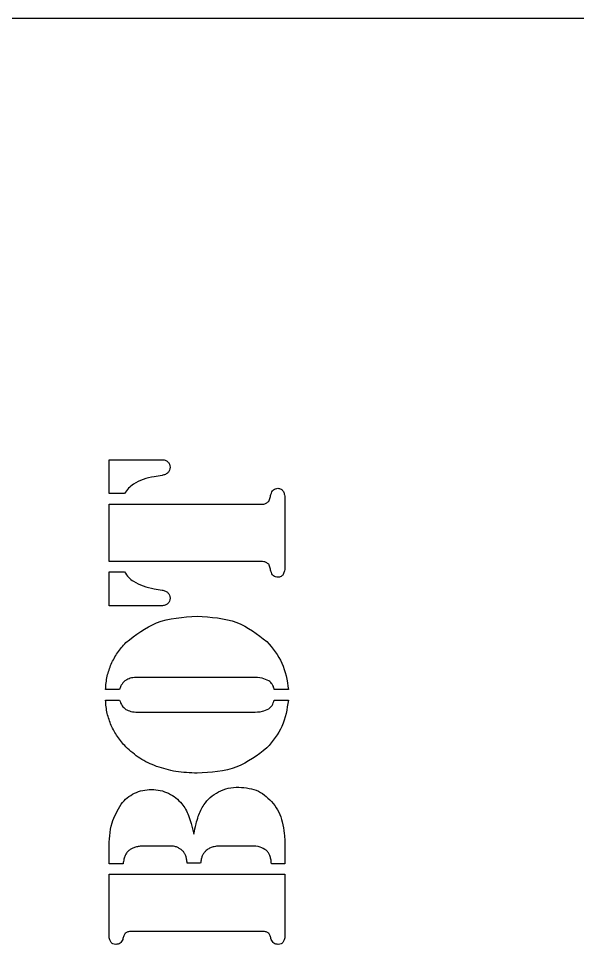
# Model space of a CAD drawing. Header units: millimetres. Extents: x -232 to 122, y -10 to 110.
# Drawn here: x -148.6 to -116.8, y 47.3 to 100 of the extents above; entities that cross this region are included whole.
import ezdxf

# ---------------------------------------------------------------- set-up
doc = ezdxf.new("R2010")
doc.units = ezdxf.units.MM
doc.layers.get('0').update_dxf_attribs({"linetype": 'CONTINUOUS'})

msp = doc.modelspace()

# ---------------------------------------------------------------- linework, layer by layer
for p, q in [((-110.519, 100), (-232.36, 100)), ((-143.436, 72.988), (-143.436, 74.915)), ((-143.436, 74.915), (-140.44, 74.915)), ((-140.418, 74.021), (-140.865, 73.948)), ((-142.549, 72.988), (-143.436, 72.988)), ((-143.436, 69.128), (-143.436, 72.38)), ((-143.436, 72.38), (-134.828, 72.38)), ((-133.436, 72.629), (-133.436, 68.879)), ((-134.828, 69.128), (-143.436, 69.128)), ((-143.436, 66.607), (-143.436, 68.534)), ((-143.436, 68.534), (-142.549, 68.534)), ((-140.865, 67.575), (-140.418, 67.501)), ((-140.44, 66.607), (-143.436, 66.607)), ((-135.267, 62.534), (-141.817, 62.534)), ((-142.843, 61.846), (-143.634, 61.846)), ((-133.238, 61.846), (-134.044, 61.846)), ((-143.634, 61.245), (-142.843, 61.245)), ((-134.044, 61.245), (-133.238, 61.245)), ((-141.817, 60.564), (-135.267, 60.564)), ((-143.436, 51.941), (-143.436, 52.783)), ((-139.846, 52.944), (-141.517, 52.944)), ((-135.341, 52.944), (-137.004, 52.944)), ((-133.436, 52.813), (-133.436, 51.941)), ((-142.63, 51.941), (-143.436, 51.941)), ((-138.234, 51.963), (-138.996, 51.963)), ((-133.436, 51.941), (-134.205, 51.941)), ((-143.436, 47.897), (-143.436, 51.347)), ((-143.436, 51.347), (-133.436, 51.347)), ((-133.436, 51.347), (-133.436, 47.897)), ((-134.769, 48.095), (-142.103, 48.095))]:
    msp.add_line(p, q)
for points, knots in [([(-140.44, 74.915), (-140.373, 74.911), (-140.247, 74.904), (-140.144, 74.83), (-140.095, 74.794)], [0, 0, 0, 0, 0.01946663, 0.03716616, 0.03716616, 0.03716616, 0.03716616]), ([(-140.095, 74.794), (-140.057, 74.751), (-139.979, 74.661), (-139.969, 74.543), (-139.963, 74.483)], [0, 0, 0, 0, 0.01700064, 0.0346196, 0.0346196, 0.0346196, 0.0346196]), ([(-139.963, 74.483), (-139.968, 74.425), (-139.977, 74.311), (-140.049, 74.222), (-140.084, 74.179)], [0, 0, 0, 0, 0.01702873, 0.03341079, 0.03341079, 0.03341079, 0.03341079]), ([(-140.865, 73.948), (-141.08, 73.905), (-141.495, 73.823), (-141.866, 73.62), (-142.044, 73.523)], [0, 0, 0, 0, 0.0655648, 0.1260168, 0.1260168, 0.1260168, 0.1260168]), ([(-140.084, 74.179), (-140.13, 74.142), (-140.229, 74.063), (-140.352, 74.036), (-140.418, 74.021)], [0, 0, 0, 0, 0.01750261, 0.03731705, 0.03731705, 0.03731705, 0.03731705]), ([(-142.044, 73.523), (-142.143, 73.451), (-142.343, 73.303), (-142.48, 73.094), (-142.549, 72.988)], [0, 0, 0, 0, 0.03641778, 0.07411044, 0.07411044, 0.07411044, 0.07411044]), ([(-134.234, 72.937), (-134.2, 73.04), (-134.133, 73.237), (-133.929, 73.272), (-133.832, 73.289)], [0, 0, 0, 0, 0.02990764, 0.05753393, 0.05753393, 0.05753393, 0.05753393]), ([(-133.832, 73.289), (-133.77, 73.279), (-133.641, 73.26), (-133.564, 73.154), (-133.524, 73.098)], [0, 0, 0, 0, 0.01786257, 0.03755467, 0.03755467, 0.03755467, 0.03755467]), ([(-134.326, 72.6), (-134.315, 72.637), (-134.282, 72.748), (-134.254, 72.861), (-134.234, 72.937)], [0, 0, 0, 0, 0.01144704, 0.03492492, 0.03492492, 0.03492492, 0.03492492]), ([(-133.524, 73.098), (-133.498, 73.037), (-133.437, 72.887), (-133.436, 72.725), (-133.436, 72.629)], [0, 0, 0, 0, 0.01981094, 0.04810135, 0.04810135, 0.04810135, 0.04810135]), ([(-134.828, 72.38), (-134.744, 72.382), (-134.597, 72.384), (-134.471, 72.458), (-134.418, 72.49)], [0, 0, 0, 0, 0.02469565, 0.04312454, 0.04312454, 0.04312454, 0.04312454]), ([(-134.418, 72.49), (-134.396, 72.508), (-134.359, 72.539), (-134.336, 72.582), (-134.326, 72.6)], [0, 0, 0, 0, 0.00822632, 0.0144296, 0.0144296, 0.0144296, 0.0144296]), ([(-134.418, 69.018), (-134.471, 69.05), (-134.597, 69.124), (-134.744, 69.126), (-134.828, 69.128)], [0, 0, 0, 0, 0.01842922, 0.0431246, 0.0431246, 0.0431246, 0.0431246]), ([(-134.326, 68.915), (-134.336, 68.933), (-134.358, 68.974), (-134.396, 69.002), (-134.418, 69.018)], [0, 0, 0, 0, 0.00604714, 0.01390422, 0.01390422, 0.01390422, 0.01390422]), ([(-142.549, 68.534), (-142.48, 68.427), (-142.345, 68.217), (-142.143, 68.071), (-142.044, 67.999)], [0, 0, 0, 0, 0.03798671, 0.07417154, 0.07417154, 0.07417154, 0.07417154]), ([(-134.234, 68.578), (-134.254, 68.654), (-134.282, 68.767), (-134.315, 68.879), (-134.326, 68.915)], [0, 0, 0, 0, 0.02347788, 0.03492492, 0.03492492, 0.03492492, 0.03492492]), ([(-133.832, 68.227), (-133.929, 68.243), (-134.133, 68.278), (-134.2, 68.476), (-134.234, 68.578)], [0, 0, 0, 0, 0.02762659, 0.05753391, 0.05753391, 0.05753391, 0.05753391]), ([(-133.436, 68.879), (-133.437, 68.783), (-133.44, 68.614), (-133.506, 68.459), (-133.535, 68.391)], [0, 0, 0, 0, 0.02840475, 0.05013124, 0.05013124, 0.05013124, 0.05013124]), ([(-142.044, 67.999), (-141.866, 67.902), (-141.495, 67.7), (-141.08, 67.617), (-140.865, 67.575)], [0, 0, 0, 0, 0.0604521, 0.1260171, 0.1260171, 0.1260171, 0.1260171]), ([(-133.535, 68.391), (-133.572, 68.343), (-133.648, 68.246), (-133.77, 68.233), (-133.832, 68.227)], [0, 0, 0, 0, 0.01748352, 0.03527514, 0.03527514, 0.03527514, 0.03527514]), ([(-140.418, 67.501), (-140.352, 67.487), (-140.229, 67.46), (-140.13, 67.381), (-140.084, 67.344)], [0, 0, 0, 0, 0.01981467, 0.03731708, 0.03731708, 0.03731708, 0.03731708]), ([(-139.963, 67.04), (-139.969, 66.98), (-139.979, 66.861), (-140.057, 66.772), (-140.095, 66.728)], [0, 0, 0, 0, 0.01761919, 0.03461983, 0.03461983, 0.03461983, 0.03461983]), ([(-140.084, 67.344), (-140.049, 67.3), (-139.977, 67.212), (-139.968, 67.098), (-139.963, 67.04)], [0, 0, 0, 0, 0.01638186, 0.03341036, 0.03341036, 0.03341036, 0.03341036]), ([(-140.095, 66.728), (-140.144, 66.693), (-140.247, 66.619), (-140.373, 66.611), (-140.44, 66.607)], [0, 0, 0, 0, 0.01769953, 0.03716616, 0.03716616, 0.03716616, 0.03716616]), ([(-142.476, 64.512), (-141.919, 64.948), (-140.733, 65.875), (-139.225, 65.961), (-138.425, 66.007)], [0, 0, 0, 0, 0.2071254, 0.4410804, 0.4410804, 0.4410804, 0.4410804]), ([(-138.425, 66.007), (-137.642, 65.964), (-136.172, 65.885), (-135.007, 64.994), (-134.462, 64.578)], [0, 0, 0, 0, 0.2289927, 0.4300634, 0.4300634, 0.4300634, 0.4300634]), ([(-143.311, 63.292), (-143.203, 63.509), (-142.981, 63.954), (-142.647, 64.323), (-142.476, 64.512)], [0, 0, 0, 0, 0.0723927, 0.1484423, 0.1484423, 0.1484423, 0.1484423]), ([(-134.462, 64.578), (-134.136, 64.186), (-133.474, 63.389), (-133.318, 62.365), (-133.238, 61.846)], [0, 0, 0, 0, 0.1500287, 0.3044801, 0.3044801, 0.3044801, 0.3044801]), ([(-143.634, 61.846), (-143.612, 62.101), (-143.571, 62.598), (-143.396, 63.065), (-143.311, 63.292)], [0, 0, 0, 0, 0.0763758, 0.1488615, 0.1488615, 0.1488615, 0.1488615]), ([(-142.674, 62.194), (-142.704, 62.145), (-142.773, 62.035), (-142.818, 61.914), (-142.843, 61.846)], [0, 0, 0, 0, 0.01707256, 0.03875504, 0.03875504, 0.03875504, 0.03875504]), ([(-142.432, 62.402), (-142.48, 62.373), (-142.572, 62.316), (-142.641, 62.233), (-142.674, 62.194)], [0, 0, 0, 0, 0.01676731, 0.03212489, 0.03212489, 0.03212489, 0.03212489]), ([(-141.817, 62.534), (-141.935, 62.531), (-142.149, 62.526), (-142.344, 62.441), (-142.432, 62.402)], [0, 0, 0, 0, 0.03495442, 0.06346464, 0.06346464, 0.06346464, 0.06346464]), ([(-134.359, 62.336), (-134.483, 62.394), (-134.77, 62.527), (-135.087, 62.532), (-135.267, 62.534)], [0, 0, 0, 0, 0.04054062, 0.09388402, 0.09388402, 0.09388402, 0.09388402]), ([(-134.158, 62.142), (-134.184, 62.178), (-134.242, 62.253), (-134.318, 62.307), (-134.359, 62.336)], [0, 0, 0, 0, 0.01326098, 0.02812052, 0.02812052, 0.02812052, 0.02812052]), ([(-134.044, 61.846), (-134.058, 61.903), (-134.084, 62.007), (-134.135, 62.101), (-134.158, 62.142)], [0, 0, 0, 0, 0.01767421, 0.03188512, 0.03188512, 0.03188512, 0.03188512]), ([(-143.311, 59.802), (-143.396, 60.028), (-143.571, 60.494), (-143.613, 60.99), (-143.634, 61.245)], [0, 0, 0, 0, 0.0722245, 0.1485093, 0.1485093, 0.1485093, 0.1485093]), ([(-142.843, 61.245), (-142.799, 61.133), (-142.72, 60.928), (-142.557, 60.783), (-142.484, 60.717)], [0, 0, 0, 0, 0.03546712, 0.06460903, 0.06460903, 0.06460903, 0.06460903]), ([(-133.238, 61.245), (-133.319, 60.727), (-133.48, 59.707), (-134.137, 58.912), (-134.462, 58.52)], [0, 0, 0, 0, 0.1540057, 0.3036754, 0.3036754, 0.3036754, 0.3036754]), ([(-134.359, 60.739), (-134.29, 60.8), (-134.135, 60.937), (-134.076, 61.135), (-134.044, 61.245)], [0, 0, 0, 0, 0.02720128, 0.06063404, 0.06063404, 0.06063404, 0.06063404]), ([(-142.484, 60.717), (-142.392, 60.673), (-142.182, 60.571), (-141.948, 60.566), (-141.817, 60.564)], [0, 0, 0, 0, 0.03030435, 0.06914007, 0.06914007, 0.06914007, 0.06914007]), ([(-135.267, 60.564), (-135.081, 60.564), (-134.766, 60.564), (-134.477, 60.688), (-134.359, 60.739)], [0, 0, 0, 0, 0.05512053, 0.0933635, 0.0933635, 0.0933635, 0.0933635]), ([(-142.476, 58.586), (-142.647, 58.774), (-142.98, 59.142), (-143.203, 59.586), (-143.311, 59.802)], [0, 0, 0, 0, 0.075979, 0.1481317, 0.1481317, 0.1481317, 0.1481317]), ([(-140.729, 57.468), (-141.057, 57.607), (-141.703, 57.88), (-142.221, 58.353), (-142.476, 58.586)], [0, 0, 0, 0, 0.106031, 0.2087359, 0.2087359, 0.2087359, 0.2087359]), ([(-134.462, 58.52), (-135.007, 58.103), (-136.172, 57.213), (-137.642, 57.133), (-138.425, 57.091)], [0, 0, 0, 0, 0.2010709, 0.4300634, 0.4300634, 0.4300634, 0.4300634]), ([(-138.425, 57.091), (-138.832, 57.104), (-139.617, 57.129), (-140.368, 57.358), (-140.729, 57.468)], [0, 0, 0, 0, 0.1217032, 0.23438, 0.23438, 0.23438, 0.23438]), ([(-142.747, 55.333), (-142.637, 55.459), (-142.42, 55.709), (-142.129, 55.869), (-141.985, 55.948)], [0, 0, 0, 0, 0.04973328, 0.09861754, 0.09861754, 0.09861754, 0.09861754]), ([(-141.985, 55.948), (-141.832, 56.01), (-141.522, 56.136), (-141.188, 56.152), (-141.018, 56.161)], [0, 0, 0, 0, 0.04917341, 0.09963701, 0.09963701, 0.09963701, 0.09963701]), ([(-141.018, 56.161), (-140.85, 56.152), (-140.516, 56.134), (-140.206, 56.008), (-140.051, 55.944)], [0, 0, 0, 0, 0.05010873, 0.09971787, 0.09971787, 0.09971787, 0.09971787]), ([(-140.051, 55.944), (-139.907, 55.866), (-139.619, 55.709), (-139.404, 55.463), (-139.297, 55.34)], [0, 0, 0, 0, 0.04899111, 0.09736399, 0.09736399, 0.09736399, 0.09736399]), ([(-138.044, 55.281), (-137.931, 55.435), (-137.705, 55.742), (-137.376, 55.936), (-137.213, 56.032)], [0, 0, 0, 0, 0.0566678, 0.1130805, 0.1130805, 0.1130805, 0.1130805]), ([(-137.213, 56.032), (-137.033, 56.108), (-136.664, 56.264), (-136.264, 56.283), (-136.059, 56.292)], [0, 0, 0, 0, 0.0580458, 0.1191072, 0.1191072, 0.1191072, 0.1191072]), ([(-136.059, 56.292), (-135.667, 56.258), (-134.9, 56.189), (-134.364, 55.639), (-134.103, 55.369)], [0, 0, 0, 0, 0.1139009, 0.2228045, 0.2228045, 0.2228045, 0.2228045]), ([(-143.436, 52.783), (-143.422, 53.287), (-143.396, 54.196), (-142.948, 54.982), (-142.747, 55.333)], [0, 0, 0, 0, 0.1482558, 0.2676926, 0.2676926, 0.2676926, 0.2676926]), ([(-139.297, 55.34), (-139.222, 55.24), (-139.069, 55.035), (-138.967, 54.801), (-138.916, 54.681)], [0, 0, 0, 0, 0.03739149, 0.07638482, 0.07638482, 0.07638482, 0.07638482]), ([(-134.103, 55.369), (-133.99, 55.207), (-133.764, 54.883), (-133.645, 54.506), (-133.586, 54.318)], [0, 0, 0, 0, 0.0590278, 0.1177309, 0.1177309, 0.1177309, 0.1177309]), ([(-138.359, 54.64), (-138.316, 54.755), (-138.231, 54.978), (-138.105, 55.182), (-138.044, 55.281)], [0, 0, 0, 0, 0.03661609, 0.07156614, 0.07156614, 0.07156614, 0.07156614]), ([(-138.916, 54.681), (-138.864, 54.531), (-138.744, 54.185), (-138.662, 53.828), (-138.615, 53.626)], [0, 0, 0, 0, 0.0474344, 0.1097564, 0.1097564, 0.1097564, 0.1097564]), ([(-138.615, 53.626), (-138.576, 53.821), (-138.506, 54.163), (-138.403, 54.497), (-138.359, 54.64)], [0, 0, 0, 0, 0.0597652, 0.1047102, 0.1047102, 0.1047102, 0.1047102]), ([(-133.586, 54.318), (-133.542, 54.097), (-133.444, 53.601), (-133.439, 53.094), (-133.436, 52.813)], [0, 0, 0, 0, 0.0673406, 0.1515818, 0.1515818, 0.1515818, 0.1515818]), ([(-142.271, 52.717), (-142.323, 52.671), (-142.423, 52.581), (-142.489, 52.463), (-142.52, 52.406)], [0, 0, 0, 0, 0.02078591, 0.04012212, 0.04012212, 0.04012212, 0.04012212]), ([(-141.93, 52.879), (-141.996, 52.857), (-142.117, 52.818), (-142.223, 52.749), (-142.271, 52.717)], [0, 0, 0, 0, 0.02066463, 0.03783024, 0.03783024, 0.03783024, 0.03783024]), ([(-141.517, 52.944), (-141.584, 52.941), (-141.725, 52.935), (-141.86, 52.898), (-141.93, 52.879)], [0, 0, 0, 0, 0.02030495, 0.04202912, 0.04202912, 0.04202912, 0.04202912]), ([(-139.524, 52.857), (-139.579, 52.88), (-139.683, 52.924), (-139.794, 52.938), (-139.846, 52.944)], [0, 0, 0, 0, 0.01796366, 0.03356028, 0.03356028, 0.03356028, 0.03356028]), ([(-139.238, 52.659), (-139.279, 52.697), (-139.364, 52.777), (-139.469, 52.829), (-139.524, 52.857)], [0, 0, 0, 0, 0.01662737, 0.03491502, 0.03491502, 0.03491502, 0.03491502]), ([(-139.07, 52.384), (-139.09, 52.433), (-139.131, 52.534), (-139.202, 52.617), (-139.238, 52.659)], [0, 0, 0, 0, 0.01589413, 0.03241557, 0.03241557, 0.03241557, 0.03241557]), ([(-137.575, 52.882), (-137.643, 52.856), (-137.782, 52.803), (-137.892, 52.703), (-137.949, 52.651)], [0, 0, 0, 0, 0.02151623, 0.04425585, 0.04425585, 0.04425585, 0.04425585]), ([(-137.004, 52.944), (-137.113, 52.944), (-137.306, 52.942), (-137.494, 52.9), (-137.575, 52.882)], [0, 0, 0, 0, 0.03263803, 0.05762052, 0.05762052, 0.05762052, 0.05762052]), ([(-134.498, 52.703), (-134.611, 52.773), (-134.867, 52.933), (-135.17, 52.94), (-135.341, 52.944)], [0, 0, 0, 0, 0.03907677, 0.0890769, 0.0890769, 0.0890769, 0.0890769]), ([(-134.289, 52.402), (-134.314, 52.458), (-134.365, 52.571), (-134.453, 52.658), (-134.498, 52.703)], [0, 0, 0, 0, 0.01798161, 0.03685709, 0.03685709, 0.03685709, 0.03685709]), ([(-142.52, 52.406), (-142.545, 52.339), (-142.602, 52.189), (-142.62, 52.029), (-142.63, 51.941)], [0, 0, 0, 0, 0.02134257, 0.04796011, 0.04796011, 0.04796011, 0.04796011]), ([(-138.996, 51.963), (-139.003, 52.044), (-139.016, 52.186), (-139.053, 52.324), (-139.07, 52.384)], [0, 0, 0, 0, 0.02426195, 0.04282989, 0.04282989, 0.04282989, 0.04282989]), ([(-138.139, 52.38), (-138.158, 52.322), (-138.203, 52.185), (-138.223, 52.043), (-138.234, 51.963)], [0, 0, 0, 0, 0.01854254, 0.04290201, 0.04290201, 0.04290201, 0.04290201]), ([(-137.949, 52.651), (-137.989, 52.61), (-138.068, 52.53), (-138.116, 52.429), (-138.139, 52.38)], [0, 0, 0, 0, 0.01726379, 0.03332798, 0.03332798, 0.03332798, 0.03332798]), ([(-134.205, 51.941), (-134.213, 52.029), (-134.226, 52.185), (-134.27, 52.336), (-134.289, 52.402)], [0, 0, 0, 0, 0.0263859, 0.0470205, 0.0470205, 0.0470205, 0.0470205]), ([(-142.56, 47.923), (-142.572, 47.892), (-142.607, 47.799), (-142.638, 47.704), (-142.659, 47.64)], [0, 0, 0, 0, 0.00967839, 0.02989185, 0.02989185, 0.02989185, 0.02989185]), ([(-142.476, 48.007), (-142.496, 47.994), (-142.529, 47.971), (-142.551, 47.937), (-142.56, 47.923)], [0, 0, 0, 0, 0.00690769, 0.01201782, 0.01201782, 0.01201782, 0.01201782]), ([(-142.103, 48.095), (-142.178, 48.094), (-142.31, 48.092), (-142.426, 48.032), (-142.476, 48.007)], [0, 0, 0, 0, 0.02226973, 0.03883958, 0.03883958, 0.03883958, 0.03883958]), ([(-134.396, 48.007), (-134.445, 48.032), (-134.562, 48.092), (-134.694, 48.094), (-134.769, 48.095)], [0, 0, 0, 0, 0.01656968, 0.03883987, 0.03883987, 0.03883987, 0.03883987]), ([(-134.311, 47.923), (-134.321, 47.937), (-134.343, 47.971), (-134.376, 47.994), (-134.396, 48.007)], [0, 0, 0, 0, 0.00511037, 0.0120178, 0.0120178, 0.0120178, 0.0120178]), ([(-134.213, 47.64), (-134.234, 47.704), (-134.265, 47.799), (-134.3, 47.892), (-134.311, 47.923)], [0, 0, 0, 0, 0.02021347, 0.02989185, 0.02989185, 0.02989185, 0.02989185]), ([(-143.337, 47.49), (-143.366, 47.547), (-143.43, 47.674), (-143.434, 47.817), (-143.436, 47.897)], [0, 0, 0, 0, 0.0188302, 0.04231227, 0.04231227, 0.04231227, 0.04231227]), ([(-143.055, 47.347), (-143.112, 47.353), (-143.225, 47.364), (-143.3, 47.449), (-143.337, 47.49)], [0, 0, 0, 0, 0.0165977, 0.03268206, 0.03268206, 0.03268206, 0.03268206]), ([(-142.659, 47.64), (-142.699, 47.555), (-142.778, 47.386), (-142.963, 47.36), (-143.055, 47.347)], [0, 0, 0, 0, 0.02641429, 0.05237784, 0.05237784, 0.05237784, 0.05237784]), ([(-133.817, 47.347), (-133.909, 47.36), (-134.094, 47.386), (-134.173, 47.555), (-134.213, 47.64)], [0, 0, 0, 0, 0.02596355, 0.05237784, 0.05237784, 0.05237784, 0.05237784]), ([(-133.535, 47.49), (-133.572, 47.449), (-133.647, 47.364), (-133.76, 47.353), (-133.817, 47.347)], [0, 0, 0, 0, 0.01608461, 0.03268206, 0.03268206, 0.03268206, 0.03268206]), ([(-133.436, 47.897), (-133.438, 47.817), (-133.441, 47.674), (-133.506, 47.547), (-133.535, 47.49)], [0, 0, 0, 0, 0.02348219, 0.04231228, 0.04231228, 0.04231228, 0.04231228])]:
    msp.add_open_spline(points, degree=3, knots=knots)

doc.saveas('drawing.dxf')
